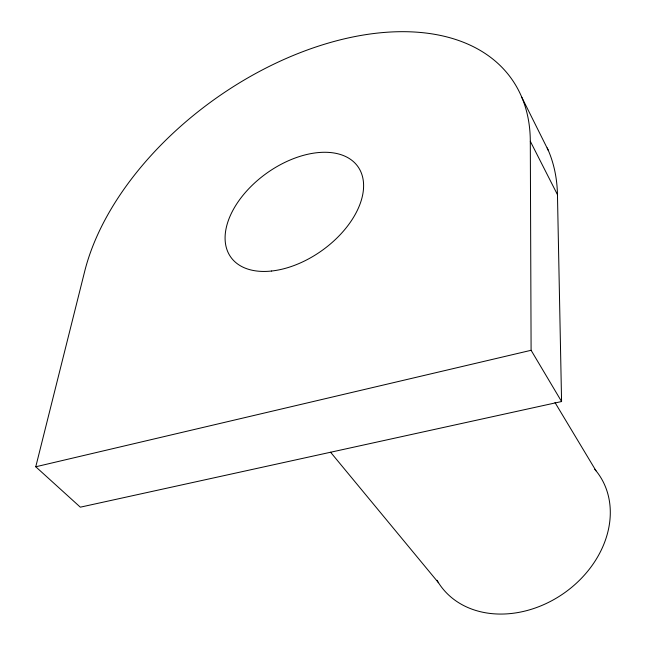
<?xml version="1.0" encoding="UTF-8"?>
<svg xmlns="http://www.w3.org/2000/svg" width="646" height="646" viewBox="0 0 646 646"><rect width="100%" height="100%" fill="white"/><g stroke="black" fill="none" stroke-linecap="round" stroke-linejoin="round"><path stroke-width="0.97" d="M35.764 466.775L84.715 271.247A253.45 155.508 -35.5 0 1 328.418 43.056A253.45 155.508 -35.5 0 1 530.301 141.264L557.458 194.664L561.576 401.537L80.33 507.175L35.764 466.775L531.101 350.293L561.576 401.537M330.55 452.192L438.497 582.749M554.995 402.523L595.992 470.764M521.758 97.247L548.422 150.647M530.301 141.264L531.101 350.293M547.194 147.886A244.479 157.043 -35.4 0 1 557.458 194.664M594.756 469.295A96.739 77.528 -34.9 0 1 564.168 593.068A96.739 77.528 -34.9 0 1 437.019 580.286M271.586 271.021A78.021 47.529 -35.5 0 0 362.382 176.18A78.021 47.529 -35.5 0 0 249.065 188.43A78.021 47.529 -35.5 0 0 271.586 271.021"/></g></svg>
